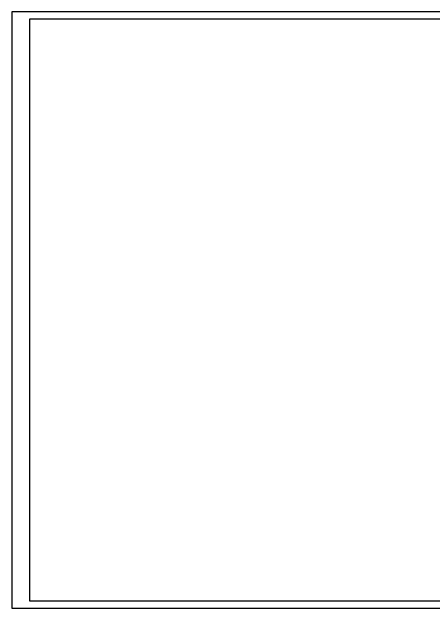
# Paper-space layout 'A0' of a CAD drawing. Header units: centimetres, sheet in millimetres. Extents: x 0 to 1189, y 0 to 841.
# Drawn here: x 0 to 594, y 0 to 841 of the extents above; entities that cross this region are included whole.
import ezdxf

# ---------------------------------------------------------------- set-up
doc = ezdxf.new("R2010")
doc.units = ezdxf.units.CM
doc.header["$LTSCALE"] = 0.5
doc.layers.add('CARIMBO', color=250, linetype='Continuous')

psp = doc.layouts.new('A0')

# ---------------------------------------------------------------- linework, layer by layer
at = {"layer": 'CARIMBO'}
for p, q in [((1189, 841), (0, 841)), ((0, 841), (0, 0)), ((1179, 831), (25, 831)), ((25, 831), (25, 10)), ((25, 10), (1179, 10)), ((0, 0), (1189, 0))]:
    psp.add_line(p, q, dxfattribs=at)

doc.saveas('drawing.dxf')
